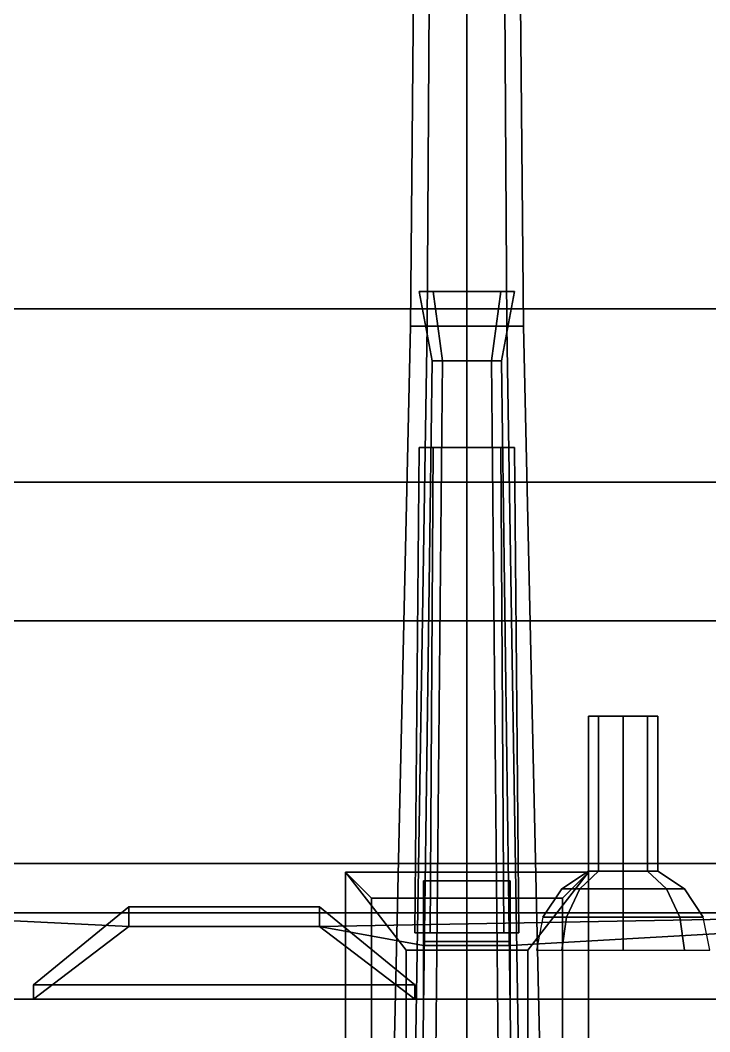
# Model space of a CAD drawing. Header units: millimetres. Extents: x -1.2 to 1.2, y -3.5 to 10.4.
# Drawn here: x -0.515 to 0.28, y 0.956 to 2.123 of the extents above; entities that cross this region are included whole.
import ezdxf

# ---------------------------------------------------------------- set-up
doc = ezdxf.new("R2010")
doc.units = ezdxf.units.MM
doc.layers.add('gun', color=1, linetype='Continuous')
doc.layers.add('sleeve', color=5, linetype='Continuous')

msp = doc.modelspace()

# ---------------------------------------------------------------- linework, layer by layer
for points in [[(-0.71, 1.79, 0.87), (-0.71, 1.15, 1.03), (0.71, 1.15, 1.03), (0.71, 1.79, 0.87)], [(0.71, 1.59, 0.47), (-0.71, 1.59, 0.47), (-0.71, 1.79, 0.87), (0.71, 1.79, 0.87)], [(0.71, 1.43, 0.33), (-0.71, 1.43, 0.33), (-0.71, 1.59, 0.47), (0.71, 1.59, 0.47)], [(0.71, -2.48, 0.33), (-0.71, -2.48, 0.33), (-0.71, 1.43, 0.33), (0.71, 1.43, 0.33)], [(0.1517, 1.32, 1.2083), (0.14, 1.32, 1.18), (0.14, 1.1412, 1.18), (0.1517, 1.1412, 1.2083)], [(0.14, 1.32, 1.18), (0.1517, 1.32, 1.1517), (0.1517, 1.1412, 1.1517), (0.14, 1.1412, 1.18)], [(0.2083, 1.32, 1.1517), (0.14, 1.32, 1.18), (0.1517, 1.32, 1.2083), (0.22, 1.32, 1.18)], [(0.18, 1.32, 1.14), (0.1517, 1.32, 1.1517), (0.14, 1.32, 1.18), (0.2083, 1.32, 1.1517)], [(0.18, 1.32, 1.22), (0.1517, 1.32, 1.2083), (0.1517, 1.1412, 1.2083), (0.18, 1.1412, 1.22)], [(0.1517, 1.32, 1.1517), (0.18, 1.32, 1.14), (0.18, 1.1412, 1.14), (0.1517, 1.1412, 1.1517)], [(0.22, 1.32, 1.18), (0.1517, 1.32, 1.2083), (0.18, 1.32, 1.22), (0.2083, 1.32, 1.2083)], [(0.2083, 1.32, 1.2083), (0.18, 1.32, 1.22), (0.18, 1.1412, 1.22), (0.2083, 1.1412, 1.2083)], [(0.18, 1.32, 1.14), (0.2083, 1.32, 1.1517), (0.2083, 1.1412, 1.1517), (0.18, 1.1412, 1.14)], [(0.22, 1.32, 1.18), (0.2083, 1.32, 1.2083), (0.2083, 1.1412, 1.2083), (0.22, 1.1412, 1.18)], [(0.2083, 1.32, 1.1517), (0.22, 1.32, 1.18), (0.22, 1.1412, 1.18), (0.2083, 1.1412, 1.1517)], [(-0.71, 1.15, 1.03), (-0.71, 1.0933, 1.1859), (0.71, 1.0933, 1.1859), (0.71, 1.15, 1.03)], [(0.1093, 1.1207, 1.18), (0.14, 1.1412, 1.18), (0.1517, 1.1412, 1.1517), (0.13, 1.1207, 1.13)], [(0.13, 1.1207, 1.23), (0.1517, 1.1412, 1.2083), (0.14, 1.1412, 1.18), (0.1093, 1.1207, 1.18)], [(0.13, 1.1207, 1.13), (0.1517, 1.1412, 1.1517), (0.18, 1.1412, 1.14), (0.18, 1.1207, 1.1093)], [(0.18, 1.1207, 1.2507), (0.18, 1.1412, 1.22), (0.1517, 1.1412, 1.2083), (0.13, 1.1207, 1.23)], [(0.18, 1.1207, 1.1093), (0.18, 1.1412, 1.14), (0.2083, 1.1412, 1.1517), (0.23, 1.1207, 1.13)], [(0.23, 1.1207, 1.23), (0.2083, 1.1412, 1.2083), (0.18, 1.1412, 1.22), (0.18, 1.1207, 1.2507)], [(0.23, 1.1207, 1.13), (0.2083, 1.1412, 1.1517), (0.22, 1.1412, 1.18), (0.2507, 1.1207, 1.18)], [(0.2507, 1.1207, 1.18), (0.22, 1.1412, 1.18), (0.2083, 1.1412, 1.2083), (0.23, 1.1207, 1.23)], [(-0.05, 1.06, 1.46), (-0.05, 1.13, 1.34), (-0.05, 1.0555, 1.29), (-0.05, 0.9936, 1.46)], [(0.05, 1.13, 1.34), (-0.05, 1.13, 1.34), (-0.05, 1.06, 1.46), (0.05, 1.06, 1.46)], [(0.05, 1.0555, 1.29), (-0.05, 1.0555, 1.29), (-0.05, 1.13, 1.34), (0.05, 1.13, 1.34)], [(0.05, 0.9936, 1.46), (0.05, 1.0555, 1.29), (0.05, 1.13, 1.34), (0.05, 1.06, 1.46)], [(0.0876, 1.0883, 1.18), (0.1093, 1.1207, 1.18), (0.13, 1.1207, 1.13), (0.1147, 1.0883, 1.1147)], [(0.1147, 1.0883, 1.2453), (0.13, 1.1207, 1.23), (0.1093, 1.1207, 1.18), (0.0876, 1.0883, 1.18)], [(0.1147, 1.0883, 1.1147), (0.13, 1.1207, 1.13), (0.18, 1.1207, 1.1093), (0.18, 1.0883, 1.0876)], [(0.18, 1.0883, 1.2724), (0.18, 1.1207, 1.2507), (0.13, 1.1207, 1.23), (0.1147, 1.0883, 1.2453)], [(0.18, 1.0883, 1.0876), (0.18, 1.1207, 1.1093), (0.23, 1.1207, 1.13), (0.2453, 1.0883, 1.1147)], [(0.2453, 1.0883, 1.2453), (0.23, 1.1207, 1.23), (0.18, 1.1207, 1.2507), (0.18, 1.0883, 1.2724)], [(0.2453, 1.0883, 1.1147), (0.23, 1.1207, 1.13), (0.2507, 1.1207, 1.18), (0.2724, 1.0883, 1.18)], [(0.2724, 1.0883, 1.18), (0.2507, 1.1207, 1.18), (0.23, 1.1207, 1.23), (0.2453, 1.0883, 1.2453)], [(-0.5, 1.01, 1.46), (-0.39, 1.1, 1.24), (-0.39, 1.0773, 1.23), (-0.5, 0.9936, 1.46)], [(-0.17, 1.1, 1.24), (-0.39, 1.1, 1.24), (-0.5, 1.01, 1.46), (-0.06, 1.01, 1.46)], [(-0.17, 1.0773, 1.23), (-0.39, 1.0773, 1.23), (-0.39, 1.1, 1.24), (-0.17, 1.1, 1.24)], [(-0.06, 0.9936, 1.46), (-0.17, 1.0773, 1.23), (-0.17, 1.1, 1.24), (-0.06, 1.01, 1.46)], [(-0.71, 1.0933, 1.1859), (-0.39, 1.0773, 1.23), (-0.17, 1.0773, 1.23), (0.71, 1.0933, 1.1859)], [(-0.5, 0.9936, 1.46), (-0.39, 1.0773, 1.23), (-0.71, 1.0933, 1.1859), (-0.71, 0.9936, 1.46)], [(0.71, 1.0933, 1.1859), (-0.17, 1.0773, 1.23), (-0.05, 1.0555, 1.29), (0.05, 1.0555, 1.29)], [(0.71, 0.9936, 1.46), (0.71, 1.0933, 1.1859), (0.05, 1.0555, 1.29), (0.05, 0.9936, 1.46)], [(0.1093, 1.05, 1.2507), (0.1147, 1.0883, 1.2453), (0.0876, 1.0883, 1.18), (0.08, 1.05, 1.18)], [(0.18, 1.05, 1.28), (0.18, 1.0883, 1.2724), (0.1147, 1.0883, 1.2453), (0.1093, 1.05, 1.2507)], [(0.2507, 1.05, 1.2507), (0.2453, 1.0883, 1.2453), (0.18, 1.0883, 1.2724), (0.18, 1.05, 1.28)], [(0.28, 1.05, 1.18), (0.2724, 1.0883, 1.18), (0.2453, 1.0883, 1.2453), (0.2507, 1.05, 1.2507)], [(-0.05, 0.9936, 1.46), (-0.05, 1.0555, 1.29), (-0.17, 1.0773, 1.23), (-0.06, 0.9936, 1.46)], [(0.05, 1.06, 1.46), (-0.05, 1.06, 1.46), (-0.05, 0.9936, 1.46), (0.05, 0.9936, 1.46)], [(-0.06, 1.01, 1.46), (-0.5, 1.01, 1.46), (-0.5, 0.9936, 1.46), (-0.06, 0.9936, 1.46)], [(0.71, 0.9936, 1.46), (-0.71, 0.9936, 1.46), (-0.69, 0.77, 1.46), (0.3, 0.91, 1.46)]]:
    msp.add_3dface(points)
at = {"layer": 'gun'}
for points in [[(-0.046, 1.77, -2.696), (-0.065, 1.77, -2.65), (-0.055, 2.89, -2.65), (-0.0389, 2.89, -2.6889)], [(-0.065, 1.77, -2.65), (-0.046, 1.77, -2.604), (-0.0389, 2.89, -2.6111), (-0.055, 2.89, -2.65)], [(0, 1.77, -2.715), (-0.046, 1.77, -2.696), (-0.0389, 2.89, -2.6889), (0, 2.89, -2.705)], [(-0.046, 1.77, -2.604), (0, 1.77, -2.585), (0, 2.89, -2.595), (-0.0389, 2.89, -2.6111)], [(0.046, 1.77, -2.696), (0, 1.77, -2.715), (0, 2.89, -2.705), (0.0389, 2.89, -2.6889)], [(0, 1.77, -2.585), (0.046, 1.77, -2.604), (0.0389, 2.89, -2.6111), (0, 2.89, -2.595)], [(0.065, 1.77, -2.65), (0.046, 1.77, -2.696), (0.0389, 2.89, -2.6889), (0.055, 2.89, -2.65)], [(0.046, 1.77, -2.604), (0.065, 1.77, -2.65), (0.055, 2.89, -2.65), (0.0389, 2.89, -2.6111)], [(-0.0389, 1.81, 3.7389), (-0.055, 1.81, 3.7), (-0.04, 1.73, 3.7), (-0.0283, 1.73, 3.7283)], [(-0.055, 1.81, 3.7), (-0.0389, 1.81, 3.6611), (-0.0283, 1.73, 3.6717), (-0.04, 1.73, 3.7)], [(0.0389, 1.81, 3.7389), (-0.055, 1.81, 3.7), (-0.0389, 1.81, 3.7389), (0, 1.81, 3.755)], [(0.055, 1.81, 3.7), (-0.0389, 1.81, 3.6611), (-0.055, 1.81, 3.7), (0.0389, 1.81, 3.7389)], [(0, 1.81, 3.755), (-0.0389, 1.81, 3.7389), (-0.0283, 1.73, 3.7283), (0, 1.73, 3.74)], [(-0.0389, 1.81, 3.6611), (0, 1.81, 3.645), (0, 1.73, 3.66), (-0.0283, 1.73, 3.6717)], [(0.0389, 1.81, 3.6611), (0, 1.81, 3.645), (-0.0389, 1.81, 3.6611), (0.055, 1.81, 3.7)], [(0.0389, 1.81, 3.7389), (0, 1.81, 3.755), (0, 1.73, 3.74), (0.0283, 1.73, 3.7283)], [(0, 1.81, 3.645), (0.0389, 1.81, 3.6611), (0.0283, 1.73, 3.6717), (0, 1.73, 3.66)], [(0.055, 1.81, 3.7), (0.0389, 1.81, 3.7389), (0.0283, 1.73, 3.7283), (0.04, 1.73, 3.7)], [(0.0389, 1.81, 3.6611), (0.055, 1.81, 3.7), (0.04, 1.73, 3.7), (0.0283, 1.73, 3.6717)], [(-0.0601, 0.88, -2.7101), (-0.085, 0.88, -2.65), (-0.065, 1.77, -2.65), (-0.046, 1.77, -2.696)], [(-0.085, 0.88, -2.65), (-0.0601, 0.88, -2.5899), (-0.046, 1.77, -2.604), (-0.065, 1.77, -2.65)], [(0, 0.88, -2.735), (-0.0601, 0.88, -2.7101), (-0.046, 1.77, -2.696), (0, 1.77, -2.715)], [(-0.0601, 0.88, -2.5899), (0, 0.88, -2.565), (0, 1.77, -2.585), (-0.046, 1.77, -2.604)], [(0.0601, 0.88, -2.7101), (0, 0.88, -2.735), (0, 1.77, -2.715), (0.046, 1.77, -2.696)], [(0, 0.88, -2.565), (0.0601, 0.88, -2.5899), (0.046, 1.77, -2.604), (0, 1.77, -2.585)], [(0.085, 0.88, -2.65), (0.0601, 0.88, -2.7101), (0.046, 1.77, -2.696), (0.065, 1.77, -2.65)], [(0.0601, 0.88, -2.5899), (0.085, 0.88, -2.65), (0.065, 1.77, -2.65), (0.046, 1.77, -2.604)], [(-0.0389, 0.61, 3.6611), (-0.055, 0.61, 3.7), (-0.04, 1.73, 3.7), (-0.0283, 1.73, 3.6717)], [(-0.055, 0.61, 3.7), (-0.0389, 0.61, 3.7389), (-0.0283, 1.73, 3.7283), (-0.04, 1.73, 3.7)], [(0, 0.61, 3.645), (-0.0389, 0.61, 3.6611), (-0.0283, 1.73, 3.6717), (0, 1.73, 3.66)], [(-0.0389, 0.61, 3.7389), (0, 0.61, 3.755), (0, 1.73, 3.74), (-0.0283, 1.73, 3.7283)], [(0.0389, 0.61, 3.6611), (0, 0.61, 3.645), (0, 1.73, 3.66), (0.0283, 1.73, 3.6717)], [(0, 0.61, 3.755), (0.0389, 0.61, 3.7389), (0.0283, 1.73, 3.7283), (0, 1.73, 3.74)], [(0.055, 0.61, 3.7), (0.0389, 0.61, 3.6611), (0.0283, 1.73, 3.6717), (0.04, 1.73, 3.7)], [(0.0389, 0.61, 3.7389), (0.055, 0.61, 3.7), (0.04, 1.73, 3.7), (0.0283, 1.73, 3.7283)], [(-0.0424, 1.07, 1.7076), (-0.06, 1.07, 1.75), (-0.055, 1.63, 1.75), (-0.0389, 1.63, 1.7111)], [(-0.06, 1.07, 1.75), (-0.0424, 1.07, 1.7924), (-0.0389, 1.63, 1.7889), (-0.055, 1.63, 1.75)], [(-0.0389, 1.63, 1.7889), (0, 1.63, 1.805), (0.0389, 1.63, 1.7889), (-0.055, 1.63, 1.75)], [(-0.055, 1.63, 1.75), (0.0389, 1.63, 1.7889), (0.055, 1.63, 1.75), (-0.0389, 1.63, 1.7111)], [(0, 1.07, 1.69), (-0.0424, 1.07, 1.7076), (-0.0389, 1.63, 1.7111), (0, 1.63, 1.695)], [(-0.0424, 1.07, 1.7924), (0, 1.07, 1.81), (0, 1.63, 1.805), (-0.0389, 1.63, 1.7889)], [(-0.0389, 1.63, 1.7111), (0.055, 1.63, 1.75), (0.0389, 1.63, 1.7111), (0, 1.63, 1.695)], [(0.0424, 1.07, 1.7076), (0, 1.07, 1.69), (0, 1.63, 1.695), (0.0389, 1.63, 1.7111)], [(0, 1.07, 1.81), (0.0424, 1.07, 1.7924), (0.0389, 1.63, 1.7889), (0, 1.63, 1.805)], [(0.06, 1.07, 1.75), (0.0424, 1.07, 1.7076), (0.0389, 1.63, 1.7111), (0.055, 1.63, 1.75)], [(0.0424, 1.07, 1.7924), (0.06, 1.07, 1.75), (0.055, 1.63, 1.75), (0.0389, 1.63, 1.7889)]]:
    msp.add_3dface(points, dxfattribs=at)
at = {"layer": 'sleeve'}
for points in [[(-0.14, 1.14, 1.84), (-0.07, 1.05, 1.63), (-0.07, 0.94, 1.63), (-0.14, 0.94, 1.84)], [(0.07, 1.05, 1.63), (-0.07, 1.05, 1.63), (-0.14, 1.14, 1.84), (0.14, 1.14, 1.84)], [(-0.11, 1.11, 1.91), (0.11, 1.11, 1.91), (0.14, 1.14, 1.89), (-0.14, 1.14, 1.89)], [(-0.14, 0.94, 1.89), (-0.11, 0.94, 1.91), (-0.11, 1.11, 1.91), (-0.14, 1.14, 1.89)], [(-0.14, 0.94, 1.84), (-0.14, 0.94, 1.89), (-0.14, 1.14, 1.89), (-0.14, 1.14, 1.84)], [(-0.14, 1.14, 1.89), (0.14, 1.14, 1.89), (0.14, 1.14, 1.84), (-0.14, 1.14, 1.84)], [(0.14, 0.94, 1.84), (0.07, 0.94, 1.63), (0.07, 1.05, 1.63), (0.14, 1.14, 1.84)], [(0.14, 1.14, 1.89), (0.11, 1.11, 1.91), (0.11, 0.94, 1.91), (0.14, 0.94, 1.89)], [(0.14, 1.14, 1.84), (0.14, 1.14, 1.89), (0.14, 0.94, 1.89), (0.14, 0.94, 1.84)], [(-0.11, 0.94, 1.91), (0.11, 0.94, 1.91), (0.11, 1.11, 1.91), (-0.11, 1.11, 1.91)], [(0.07, 0.94, 1.63), (-0.07, 0.94, 1.63), (-0.07, 1.05, 1.63), (0.07, 1.05, 1.63)]]:
    msp.add_3dface(points, dxfattribs=at)

doc.saveas('drawing.dxf')
